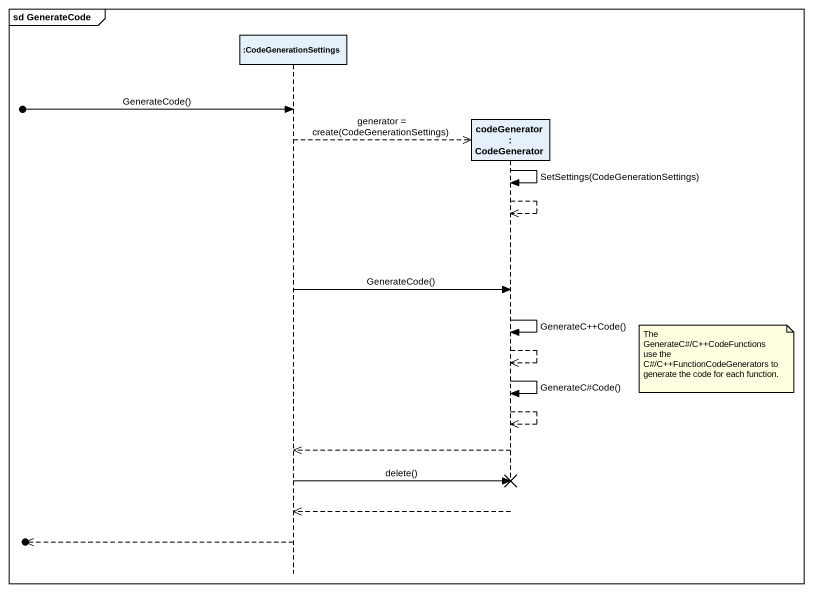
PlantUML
@startuml
mainframe sd GenerateCode
hide footbox
participant ":CodeGenerationSettings" as CodeGenerationSettings
participant "codeGenerator : CodeGenerator" as codeGenerator

[o-> CodeGenerationSettings : GenerateCode()
CodeGenerationSettings -->> codeGenerator ** : generator = create(CodeGenerationSettings)
codeGenerator -> codeGenerator : SetSettings(CodeGenerationSettings)
codeGenerator -->> codeGenerator
CodeGenerationSettings -> codeGenerator : GenerateCode()
codeGenerator -> codeGenerator : GenerateC++Code()
codeGenerator -->> codeGenerator
note right of codeGenerator : The GenerateC#/C++CodeFunctions use the C#/C++FunctionCodeGenerators to generate the code for each function.
codeGenerator -> codeGenerator : GenerateC#Code()
codeGenerator -->> codeGenerator
codeGenerator -->> CodeGenerationSettings
CodeGenerationSettings -> codeGenerator !! : delete()
codeGenerator -->> CodeGenerationSettings
[o<<-- CodeGenerationSettings
@enduml
